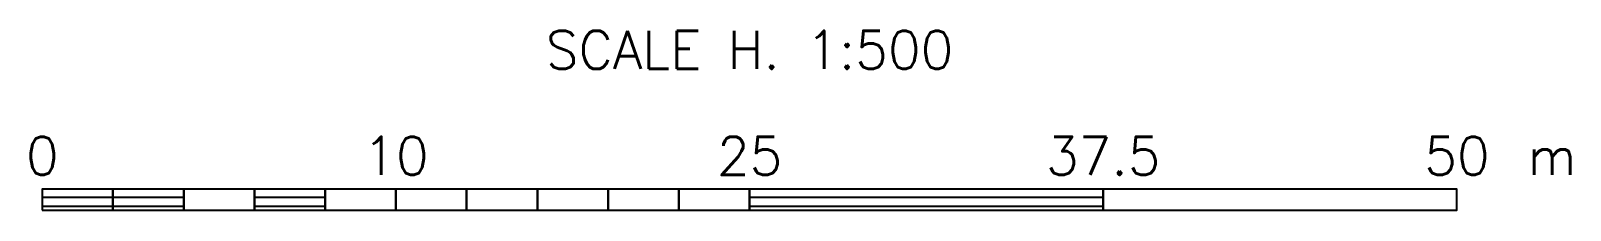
# Model space of a CAD drawing. Header units: metres. Extents: x 4.6 to 59, y 114.8 to 121.1.
import ezdxf
from ezdxf.enums import TextEntityAlignment as Align

# ---------------------------------------------------------------- set-up
doc = ezdxf.new("R2010")
doc.units = ezdxf.units.M
doc.styles.get("Standard").update_dxf_attribs({"font": 'Simplex.shx'})
pattern_1 = [(0, (0, -9.23375), (0, 0.3175), [])]

msp = doc.modelspace()

# ---------------------------------------------------------------- hatches: boundary and pattern name
at = {"linetype": 'Continuous'}
h = msp.add_hatch(dxfattribs=at)
h.set_pattern_fill('LINE', color=1, scale=0.1, style=0)
h.set_pattern_definition(pattern_1)
h.paths.add_polyline_path([(5, 114.766), (7.5, 114.766), (7.5, 115.516), (5, 115.516)])
h = msp.add_hatch(dxfattribs=at)
h.set_pattern_fill('LINE', color=1, scale=0.1, style=0)
h.set_pattern_definition(pattern_1)
h.paths.add_polyline_path([(7.5, 114.766), (10, 114.766), (10, 115.516), (7.5, 115.516)])
h = msp.add_hatch(dxfattribs=at)
h.set_pattern_fill('LINE', color=1, scale=0.1, style=0)
h.set_pattern_definition(pattern_1)
h.paths.add_polyline_path([(12.5, 114.766), (15, 114.766), (15, 115.516), (12.5, 115.516)])
h = msp.add_hatch(dxfattribs=at)
h.set_pattern_fill('LINE', color=1, scale=0.1, style=0)
h.set_pattern_definition(pattern_1)
h.paths.add_polyline_path([(30, 114.766), (42.5, 114.766), (42.5, 115.516), (30, 115.516)])

# ---------------------------------------------------------------- linework, layer by layer
at = {"color": 2, "linetype": 'Continuous'}
for points in [[(5, 114.766), (7.5, 114.766), (7.5, 115.516), (5, 115.516)], [(7.5, 114.766), (10, 114.766), (10, 115.516), (7.5, 115.516)], [(10, 114.766), (12.5, 114.766), (12.5, 115.516), (10, 115.516)], [(12.5, 114.766), (15, 114.766), (15, 115.516), (12.5, 115.516)], [(15, 114.766), (17.5, 114.766), (17.5, 115.516), (15, 115.516)], [(17.5, 114.766), (20, 114.766), (20, 115.516), (17.5, 115.516)], [(20, 114.766), (22.5, 114.766), (22.5, 115.516), (20, 115.516)], [(22.5, 114.766), (25, 114.766), (25, 115.516), (22.5, 115.516)], [(25, 114.766), (27.5, 114.766), (27.5, 115.516), (25, 115.516)], [(27.5, 114.766), (30, 114.766), (30, 115.516), (27.5, 115.516)], [(30, 114.766), (42.5, 114.766), (42.5, 115.516), (30, 115.516)], [(42.5, 114.766), (55, 114.766), (55, 115.516), (42.5, 115.516)]]:
    msp.add_lwpolyline(points, close=True, dxfattribs=at)

# ---------------------------------------------------------------- texts
at = {"color": 3, "linetype": 'Continuous'}
msp.add_text('SCALE H. 1:500', height=1.35, dxfattribs=at).set_placement((30, 119.766), align=Align.CENTER)
at = {"color": 2, "linetype": 'Continuous'}
for s, p in [('0', (5, 116.016)), ('10', (17.5, 116.016)), ('25', (30, 116.016)), ('37.5', (42.5, 116.016)), ('50', (55, 116.016))]:
    msp.add_text(s, height=1.35, dxfattribs=at).set_placement(p, align=Align.CENTER)
msp.add_text('m', height=1.35, dxfattribs=at).set_placement((57.5, 116.016))

doc.saveas('drawing.dxf')
